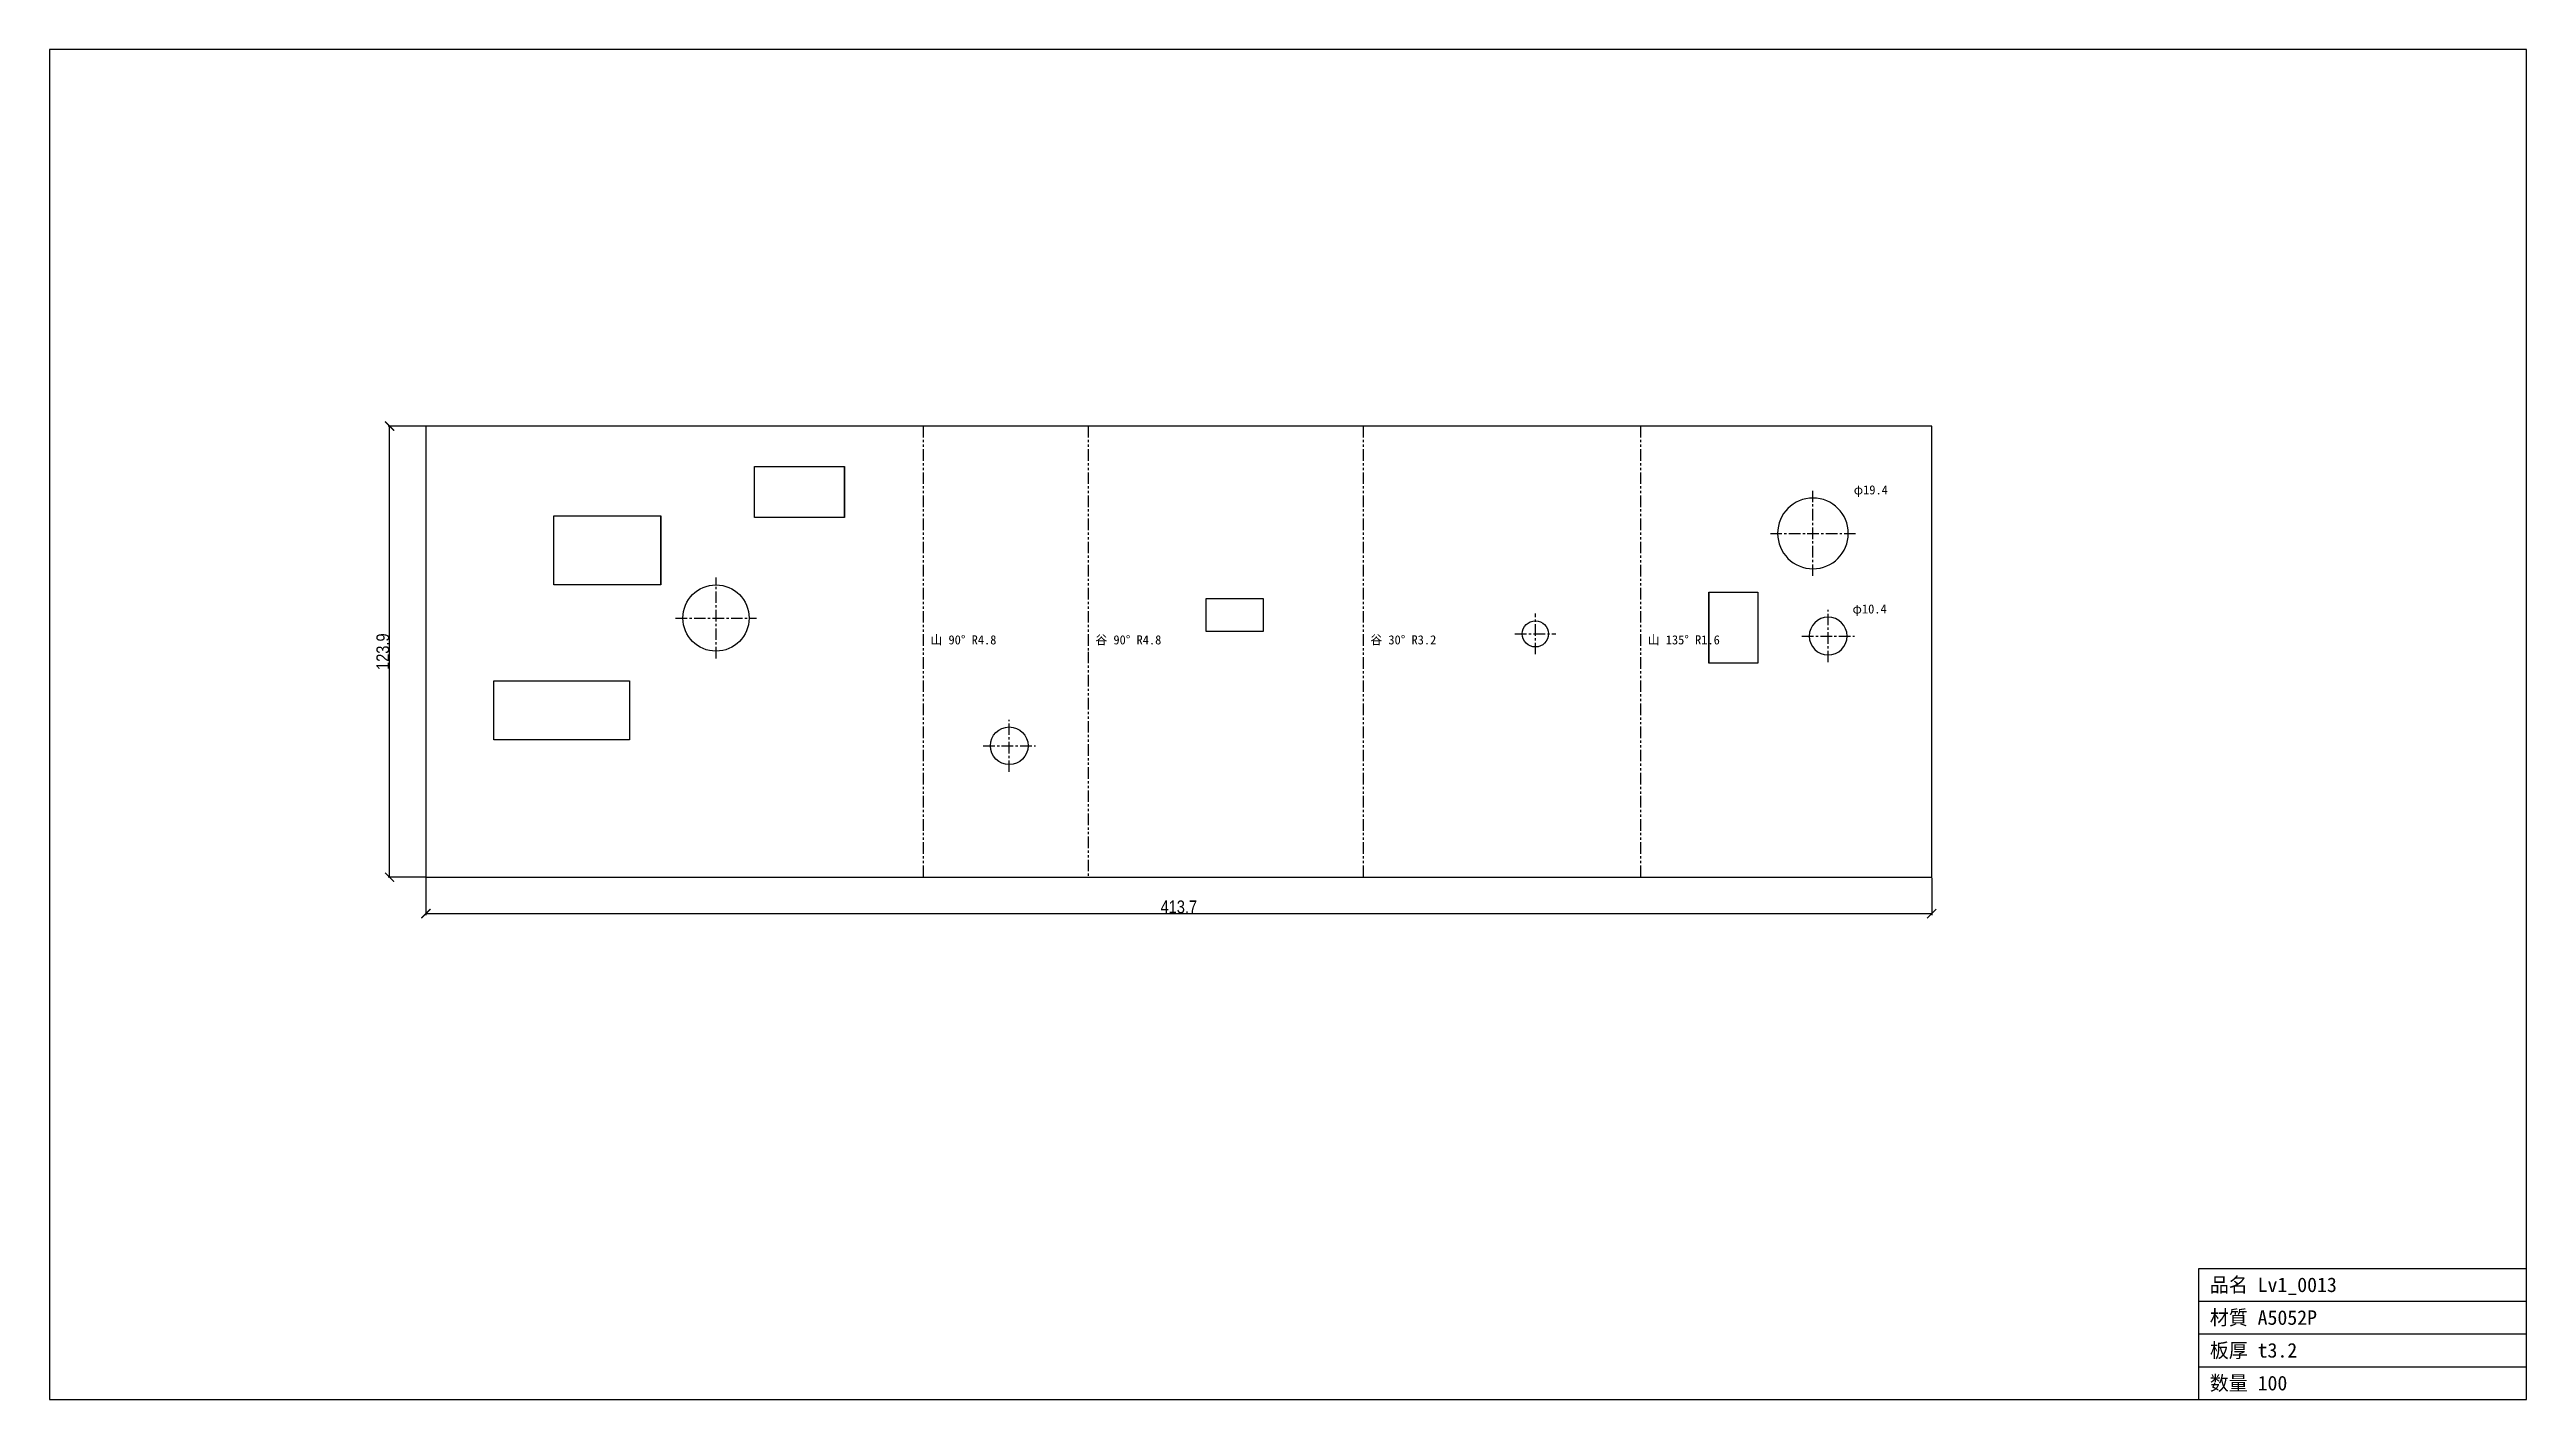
# Model space of a CAD drawing. Header units: millimetres. Extents: x -103 to 577, y -143 to 227.
import ezdxf

# ---------------------------------------------------------------- set-up
doc = ezdxf.new("R2010")
doc.units = ezdxf.units.MM
doc.linetypes.add('CENTER', pattern=[5.08, 3.175, -0.635, 0.635, -0.635])
doc.linetypes.add('PHANTOM', pattern=[6.35, 3.175, -0.635, 0.635, -0.635, 0.635, -0.635])
doc.styles.add('OpenSansCondensed-Light', font='OpenSansCondensed-Light.ttf')
doc.dimstyles.new('EZDXF', dxfattribs={"dimtxt": 0.25, "dimasz": 0.175, "dimexe": 0.375, "dimexo": 0.125, "dimgap": 0.1, "dimtad": 1, "dimlfac": 100, "dimzin": 12, "dimdsep": 46, "dimtxsty": 'OpenSansCondensed-Light', "dimblk": 'ARCHTICK', "dimcen": 2.5, "dimazin": 3, "dimtfac": 0.5, "dimtmove": 2, "dimatfit": 3})

# ---------------------------------------------------------------- blocks, each defined once
blk = doc.blocks.new('HOLE_D10_34')
blk.add_circle((0, 0), 5.17)
blk = doc.blocks.new('_ARCHTICK')
at = {"color": 0, "linetype": 'BYBLOCK', "const_width": 0.15}
blk.add_lwpolyline([(-0.5, -0.5), (0.5, 0.5)], dxfattribs=at)

msp = doc.modelspace()

# ---------------------------------------------------------------- linework, layer by layer
at = {"color": 7, "linetype": 'CONTINUOUS'}
for p, q in [((577.18, 227.35), (-103.44, 227.35)), ((-103.44, 227.35), (-103.44, -143.44)), ((577.18, -143.44), (577.18, 227.35)), ((413.74, 123.92), (0, 123.92)), ((0, 123.92), (0, 0)), ((413.74, 0), (413.74, 123.92)), ((90.26, 98.85), (90.26, 112.78)), ((90.26, 112.78), (115, 112.78)), ((115, 112.78), (115, 98.85)), ((115, 98.85), (115, 112.78)), ((35.09, 80.31), (35.09, 99.25)), ((35.09, 99.25), (64.52, 99.25)), ((64.52, 99.25), (64.52, 89.96)), ((64.52, 80.31), (64.52, 99.25)), ((115, 98.85), (90.26, 98.85)), ((64.52, 89.96), (64.52, 85.66)), ((64.52, 85.66), (64.52, 80.32)), ((64.52, 80.31), (35.09, 80.31)), ((214.35, 76.58), (230.08, 76.58)), ((214.35, 67.48), (214.35, 76.58)), ((230.08, 76.58), (230.08, 67.48)), ((352.5, 78.3), (366.01, 78.3)), ((352.5, 58.83), (352.5, 78.3)), ((352.5, 78.3), (352.5, 58.83)), ((366.01, 78.3), (366.01, 69.61)), ((366.01, 69.61), (366.01, 68.69)), ((366.01, 68.69), (366.01, 63.59)), ((222.6, 67.48), (214.35, 67.48)), ((230.08, 67.48), (222.6, 67.48)), ((366.01, 63.59), (366.01, 58.83)), ((359.53, 58.83), (352.5, 58.83)), ((366.01, 58.83), (359.53, 58.83)), ((18.68, 45.9), (18.68, 53.99)), ((18.68, 53.99), (47.04, 53.99)), ((47.04, 53.99), (55.95, 53.99)), ((55.95, 53.99), (55.95, 37.78)), ((18.68, 37.78), (18.68, 45.9)), ((55.95, 37.78), (18.68, 37.78)), ((0, 0), (211.98, 0)), ((211.98, 0), (321.65, 0)), ((321.65, 0), (413.74, 0)), ((487.18, -143.44), (487.18, -107.44)), ((487.18, -107.44), (577.18, -107.44)), ((487.18, -116.44), (577.18, -116.44)), ((487.18, -125.44), (577.18, -125.44)), ((487.18, -134.44), (577.18, -134.44)), ((-103.44, -143.44), (577.18, -143.44))]:
    msp.add_line(p, q, dxfattribs=at)
at = {"color": 4, "linetype": 'PHANTOM'}
for p, q in [((136.63, 123.92), (136.63, 0)), ((181.95, 123.92), (181.95, 61.96)), ((257.5, 123.92), (257.5, 0)), ((333.72, 123.92), (333.72, 0)), ((181.95, 61.96), (181.95, 0))]:
    msp.add_line(p, q, dxfattribs=at)
at = {"color": 1, "linetype": 'CENTER'}
for p, q in [((381.12, 82.75), (381.12, 106.16)), ((369.41, 94.45), (392.82, 94.45)), ((79.7, 60.1), (79.7, 82.29)), ((68.6, 71.2), (90.79, 71.2)), ((304.84, 61.25), (304.84, 72.45)), ((385.29, 59.06), (385.29, 73.45)), ((299.24, 66.85), (310.44, 66.85)), ((378.1, 66.25), (392.49, 66.25)), ((160.28, 28.94), (160.28, 43.28)), ((153.11, 36.11), (167.45, 36.11))]:
    msp.add_line(p, q, dxfattribs=at)
at = {"color": 7, "linetype": 'CONTINUOUS'}
for centre, radius in [((79.7, 71.2), 9.1), ((304.84, 66.85), 3.6)]:
    msp.add_circle(centre, radius, dxfattribs=at)
for centre, radius, start, end in [((381.12, 94.45), 9.71, 0, 180), ((381.12, 94.45), 9.71, 180, 0), ((385.29, 66.25), 5.2, 0, 180), ((385.29, 66.25), 5.2, 180, 0)]:
    msp.add_arc(centre, radius, start, end, dxfattribs=at)

# ---------------------------------------------------------------- block references
msp.add_blockref('HOLE_D10_34', (160.28, 36.11), dxfattribs=at)

# ---------------------------------------------------------------- texts
at = {"color": 2}
for s, height, p in [('φ19.4', 2.5, (392.32, 105.16)), ('φ10.4', 2.5, (391.99, 72.45)), ('山 90° R4.8', 2.5, (138.63, 63.96)), ('谷 90° R4.8', 2.5, (183.95, 63.96)), ('谷 30° R3.2', 2.5, (259.5, 63.96)), ('山 135° R1.6', 2.5, (335.72, 63.96)), ('品名 Lv1_0013', 4, (490.18, -113.94)), ('材質 A5052P', 4, (490.18, -122.94)), ('板厚 t3.2', 4, (490.18, -131.94)), ('数量 100', 4, (490.18, -140.94))]:
    msp.add_text(s, height=height, dxfattribs=at).set_placement(p)

# ---------------------------------------------------------------- dimensions: what is measured, and where the dimension line sits
at = {"color": 8}
msp.add_linear_dim(base=(-10, 0), p1=(0, 0), p2=(0, 123.92), angle=90, dimstyle='EZDXF', override={"dimtxt": 3.5, "dimasz": 2.5, "dimdec": 1, "dimlfac": 1}, dxfattribs=at).render()
msp.add_linear_dim(base=(0, -10), p1=(0, 0), p2=(413.74, 0), dimstyle='EZDXF', override={"dimtxt": 3.5, "dimasz": 2.5, "dimdec": 1, "dimlfac": 1}, dxfattribs=at).render()

doc.saveas('drawing.dxf')
